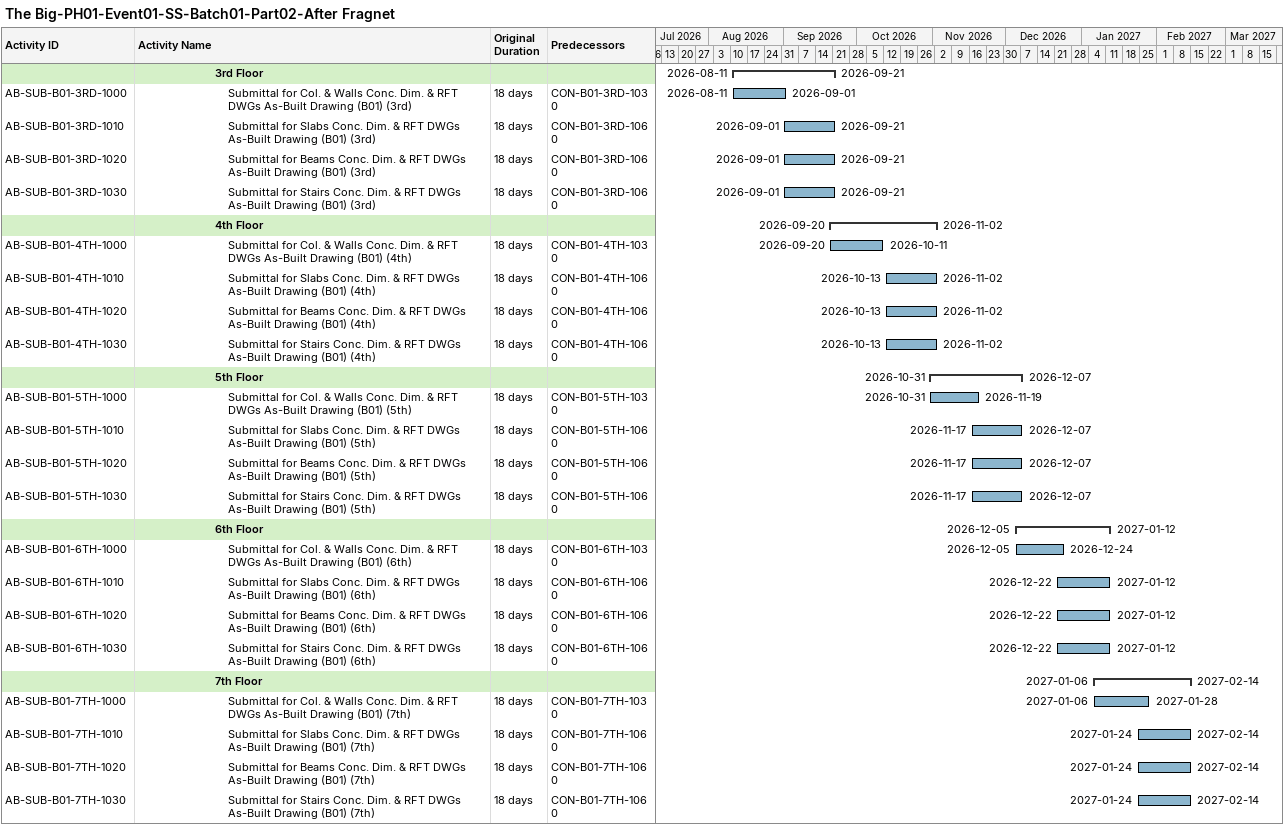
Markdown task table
The Big-PH01-Event01-SS-Batch01-Part02-After Fragnet

| ID | Level | Task | Original duration | Start | Finish | Predecessors |
|---|---|---|---|---|---|---|
|  | 7 | **3rd Floor** |  | 2026-08-11 | 2026-09-21 |  |
| AB-SUB-B01-3RD-1000 | 8 | Submittal for Col. & Walls Conc. Dim. & RFT DWGs As-Built Drawing (B01) (3rd) | 18d | 2026-08-11 | 2026-09-01 | CON-B01-3RD-1030 |
| AB-SUB-B01-3RD-1010 | 8 | Submittal for Slabs Conc. Dim. & RFT DWGs As-Built Drawing (B01) (3rd) | 18d | 2026-09-01 | 2026-09-21 | CON-B01-3RD-1060 |
| AB-SUB-B01-3RD-1020 | 8 | Submittal for Beams Conc. Dim. & RFT DWGs As-Built Drawing (B01) (3rd) | 18d | 2026-09-01 | 2026-09-21 | CON-B01-3RD-1060 |
| AB-SUB-B01-3RD-1030 | 8 | Submittal for Stairs Conc. Dim. & RFT DWGs As-Built Drawing (B01) (3rd) | 18d | 2026-09-01 | 2026-09-21 | CON-B01-3RD-1060 |
|  | 7 | **4th Floor** |  | 2026-09-20 | 2026-11-02 |  |
| AB-SUB-B01-4TH-1000 | 8 | Submittal for Col. & Walls Conc. Dim. & RFT DWGs As-Built Drawing (B01) (4th) | 18d | 2026-09-20 | 2026-10-11 | CON-B01-4TH-1030 |
| AB-SUB-B01-4TH-1010 | 8 | Submittal for Slabs Conc. Dim. & RFT DWGs As-Built Drawing (B01) (4th) | 18d | 2026-10-13 | 2026-11-02 | CON-B01-4TH-1060 |
| AB-SUB-B01-4TH-1020 | 8 | Submittal for Beams Conc. Dim. & RFT DWGs As-Built Drawing (B01) (4th) | 18d | 2026-10-13 | 2026-11-02 | CON-B01-4TH-1060 |
| AB-SUB-B01-4TH-1030 | 8 | Submittal for Stairs Conc. Dim. & RFT DWGs As-Built Drawing (B01) (4th) | 18d | 2026-10-13 | 2026-11-02 | CON-B01-4TH-1060 |
|  | 7 | **5th Floor** |  | 2026-10-31 | 2026-12-07 |  |
| AB-SUB-B01-5TH-1000 | 8 | Submittal for Col. & Walls Conc. Dim. & RFT DWGs As-Built Drawing (B01) (5th) | 18d | 2026-10-31 | 2026-11-19 | CON-B01-5TH-1030 |
| AB-SUB-B01-5TH-1010 | 8 | Submittal for Slabs Conc. Dim. & RFT DWGs As-Built Drawing (B01) (5th) | 18d | 2026-11-17 | 2026-12-07 | CON-B01-5TH-1060 |
| AB-SUB-B01-5TH-1020 | 8 | Submittal for Beams Conc. Dim. & RFT DWGs As-Built Drawing (B01) (5th) | 18d | 2026-11-17 | 2026-12-07 | CON-B01-5TH-1060 |
| AB-SUB-B01-5TH-1030 | 8 | Submittal for Stairs Conc. Dim. & RFT DWGs As-Built Drawing (B01) (5th) | 18d | 2026-11-17 | 2026-12-07 | CON-B01-5TH-1060 |
|  | 7 | **6th Floor** |  | 2026-12-05 | 2027-01-12 |  |
| AB-SUB-B01-6TH-1000 | 8 | Submittal for Col. & Walls Conc. Dim. & RFT DWGs As-Built Drawing (B01) (6th) | 18d | 2026-12-05 | 2026-12-24 | CON-B01-6TH-1030 |
| AB-SUB-B01-6TH-1010 | 8 | Submittal for Slabs Conc. Dim. & RFT DWGs As-Built Drawing (B01) (6th) | 18d | 2026-12-22 | 2027-01-12 | CON-B01-6TH-1060 |
| AB-SUB-B01-6TH-1020 | 8 | Submittal for Beams Conc. Dim. & RFT DWGs As-Built Drawing (B01) (6th) | 18d | 2026-12-22 | 2027-01-12 | CON-B01-6TH-1060 |
| AB-SUB-B01-6TH-1030 | 8 | Submittal for Stairs Conc. Dim. & RFT DWGs As-Built Drawing (B01) (6th) | 18d | 2026-12-22 | 2027-01-12 | CON-B01-6TH-1060 |
|  | 7 | **7th Floor** |  | 2027-01-06 | 2027-02-14 |  |
| AB-SUB-B01-7TH-1000 | 8 | Submittal for Col. & Walls Conc. Dim. & RFT DWGs As-Built Drawing (B01) (7th) | 18d | 2027-01-06 | 2027-01-28 | CON-B01-7TH-1030 |
| AB-SUB-B01-7TH-1010 | 8 | Submittal for Slabs Conc. Dim. & RFT DWGs As-Built Drawing (B01) (7th) | 18d | 2027-01-24 | 2027-02-14 | CON-B01-7TH-1060 |
| AB-SUB-B01-7TH-1020 | 8 | Submittal for Beams Conc. Dim. & RFT DWGs As-Built Drawing (B01) (7th) | 18d | 2027-01-24 | 2027-02-14 | CON-B01-7TH-1060 |
| AB-SUB-B01-7TH-1030 | 8 | Submittal for Stairs Conc. Dim. & RFT DWGs As-Built Drawing (B01) (7th) | 18d | 2027-01-24 | 2027-02-14 | CON-B01-7TH-1060 |
